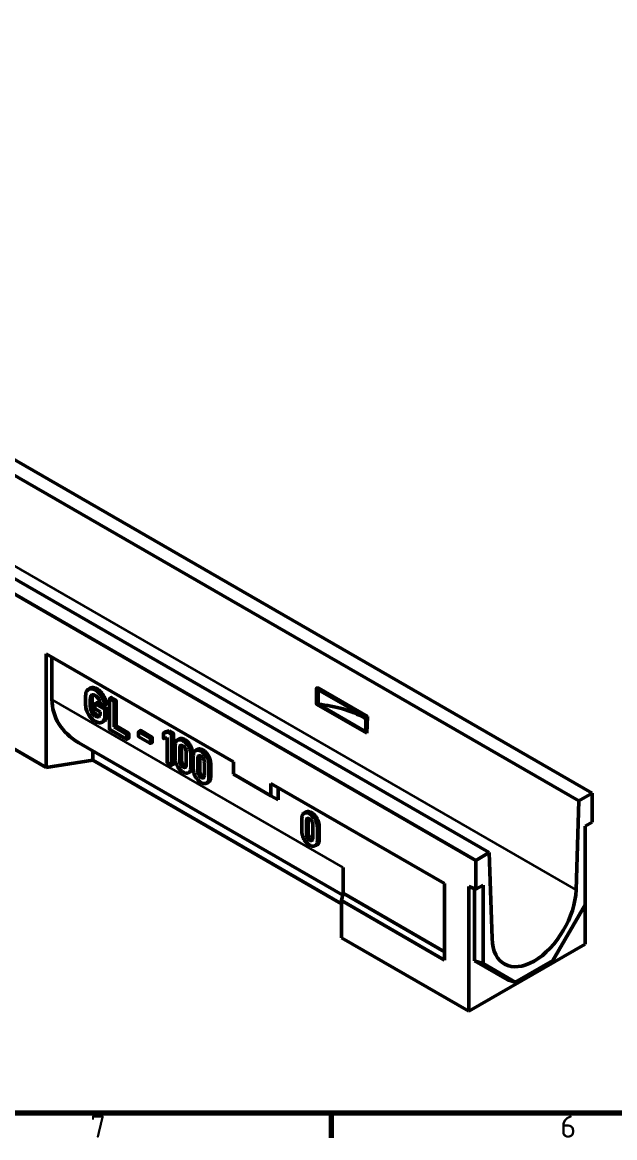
# Model space of a CAD drawing. Header units: millimetres. Extents: x 0 to 1485, y 0 to 1050.
# Drawn here: x 249.3 to 483.3, y 15.3 to 456.1 of the extents above; entities that cross this region are included whole.
import ezdxf

# ---------------------------------------------------------------- set-up
doc = ezdxf.new("R2010")
doc.units = ezdxf.units.MM
doc.header["$LTSCALE"] = 2.5
for name, color, linetype, lineweight in [('Rahmen (ISO)', 7, 'Continuous', 70), ('Sichtbar (ISO)', 7, 'Continuous', 50), ('Sichtbar schmal (ISO)', 7, 'Continuous', 35)]:
    doc.layers.add(name, color=color, linetype=linetype, lineweight=lineweight)
doc.styles.add('Notiztext (DIN)', font='isocpeur.ttf')

# ---------------------------------------------------------------- blocks, each defined once
blk = doc.blocks.new('Ränder Standardrahmen')
at = {"layer": 'Rahmen (ISO)'}
blk.add_line((148.5, 10), (148.5, 6.1), dxfattribs=at)
at = {"layer": 'Rahmen (ISO)', "flags": 128}
blk.add_lwpolyline([(10, 10), (10, 410), (584, 410), (584, 10), (10, 10)], dxfattribs=at)
at = {"layer": 'Rahmen (ISO)', "char_height": 3.5, "attachment_point": 7, "style": 'Notiztext (DIN)'}
for s, insert in [('7', (110.45, 6.1)), ('6', (184.7, 6.1))]:
    blk.add_mtext(s, dxfattribs=dict(at, insert=insert))

msp = doc.modelspace()

# ---------------------------------------------------------------- linework, layer by layer
at = {"layer": 'Sichtbar (ISO)'}
for p, q in [((120.855, 355.526), (474.409, 151.401)), ((469.106, 148.34), (115.552, 352.464)), ((433.75, 127.927), (80.197, 332.051)), ((74.893, 328.989), (428.447, 124.865)), ((258.741, 161.608), (258.741, 206.515)), ((332.634, 163.853), (258.741, 206.515)), ((260.972, 188.489), (260.972, 205.227)), ((275.254, 192.36), (275.939, 192.805)), ((276.94, 190.244), (276.605, 190.073)), ((365.514, 192.92), (365.514, 186.633)), ((385.313, 181.612), (365.682, 192.946)), ((366.151, 192.267), (366.151, 186.552)), ((366.151, 192.267), (384.96, 181.408)), ((366.279, 192.906), (385.578, 181.764)), ((276.238, 189.529), (276.238, 189.455)), ((277.94, 186.633), (277.94, 184.938)), ((277.979, 186.729), (278.663, 187.174)), ((281.728, 184.617), (278.088, 186.718)), ((278.795, 187.162), (282.435, 185.061)), ((280.031, 187.177), (281.677, 186.226)), ((282.502, 186.582), (281.774, 186.212)), ((283.71, 188.632), (283.71, 176.786)), ((283.748, 188.718), (284.433, 189.163)), ((285.41, 187.811), (283.849, 188.712)), ((284.556, 189.156), (286.118, 188.255)), ((285.549, 177.58), (285.549, 187.57)), ((286.287, 187.961), (286.287, 178.006)), ((365.682, 186.414), (385.313, 175.08)), ((366.151, 186.552), (384.96, 175.692)), ((276.238, 184.56), (276.238, 184.498)), ((278.088, 184.683), (280.036, 183.558)), ((280.036, 183.558), (280.036, 183.121)), ((281.884, 181.937), (281.884, 184.357)), ((282.622, 184.747), (282.622, 182.327)), ((384.96, 180.795), (384.277, 181.19)), ((384.96, 181.408), (384.96, 175.692)), ((385.578, 181.764), (385.313, 181.612)), ((385.313, 181.612), (385.313, 175.08)), ((385.578, 181.764), (385.375, 175.116)), ((280.773, 179.478), (281.502, 179.848)), ((283.849, 176.536), (290.408, 172.749)), ((286.287, 178.006), (285.549, 177.58)), ((290.408, 174.775), (285.549, 177.58)), ((286.287, 178.006), (291.115, 175.219)), ((291.239, 173.1), (290.511, 172.73)), ((290.556, 172.834), (290.556, 174.52)), ((291.294, 174.91), (291.294, 173.225)), ((295.216, 175.601), (295.216, 173.896)), ((295.254, 175.686), (295.939, 176.132)), ((299.708, 173.168), (295.364, 175.676)), ((295.364, 173.651), (299.708, 171.142)), ((296.071, 176.12), (300.415, 173.612)), ((299.856, 171.218), (299.856, 172.922)), ((300.593, 173.313), (300.593, 171.608)), ((305.034, 175.086), (305.034, 173.284)), ((305.072, 175.18), (305.756, 175.626)), ((305.786, 175.635), (305.095, 175.187)), ((306.6, 175.577), (305.095, 175.187)), ((305.786, 175.635), (307.297, 176.027)), ((306.493, 173.354), (306.493, 163.603)), ((307.297, 176.027), (306.6, 175.577)), ((308.117, 174.701), (306.6, 175.577)), ((307.297, 176.027), (308.824, 175.145)), ((308.273, 162.576), (308.273, 174.451)), ((309.011, 174.841), (309.011, 162.966)), ((310.414, 172.31), (311.099, 172.756)), ((310.624, 172.42), (311.31, 172.867)), ((385.313, 175.08), (385.375, 175.116)), ((258.741, 161.608), (244.599, 169.773)), ((375.868, 111.162), (271.589, 171.367)), ((277.145, 164.455), (277.145, 168.16)), ((300.544, 171.496), (299.816, 171.126)), ((309.675, 170.33), (309.675, 165.107)), ((311.446, 164.173), (311.446, 169.209)), ((312.184, 169.599), (312.184, 164.563)), ((314.037, 167.713), (314.037, 162.677)), ((315.578, 170.403), (314.851, 169.979)), ((317.568, 168.181), (318.252, 168.626)), ((318.463, 168.737), (317.777, 168.29)), ((277.145, 164.455), (258.741, 161.608)), ((375.414, 107.719), (277.145, 164.455)), ((306.641, 163.358), (308.117, 162.505)), ((315.799, 161.572), (315.799, 166.794)), ((316.537, 167.184), (316.537, 161.962)), ((316.828, 166.2), (316.828, 160.977)), ((318.599, 160.043), (318.599, 165.079)), ((319.337, 165.47), (319.337, 160.433)), ((321.19, 163.584), (321.19, 158.547)), ((322.732, 166.273), (322.004, 165.85)), ((332.634, 158.954), (332.634, 163.853)), ((308.956, 162.856), (308.228, 162.486)), ((315.68, 159.887), (314.952, 159.517)), ((322.952, 157.442), (322.952, 162.664)), ((323.69, 163.054), (323.69, 157.832)), ((347.483, 150.381), (332.634, 158.954)), ((322.833, 155.757), (322.105, 155.387)), ((416.073, 115.68), (347.483, 155.28)), ((347.483, 155.28), (347.483, 150.381)), ((347.483, 150.381), (350.312, 148.748)), ((350.312, 153.647), (350.312, 148.748)), ((474.409, 151.401), (469.106, 148.34)), ((474.409, 139.97), (474.409, 151.401)), ((469.106, 148.34), (468.034, 113.15)), ((359.705, 141.445), (359.705, 136.223)), ((360.444, 143.426), (361.128, 143.872)), ((360.653, 143.536), (361.34, 143.983)), ((365.608, 141.518), (364.88, 141.095)), ((361.476, 135.288), (361.476, 140.325)), ((362.214, 140.715), (362.214, 135.679)), ((364.066, 138.829), (364.066, 133.793)), ((365.829, 132.687), (365.829, 137.909)), ((366.567, 138.3), (366.567, 133.078)), ((471.58, 138.337), (474.409, 139.97)), ((471.58, 107.311), (471.58, 138.337)), ((365.71, 131.003), (364.981, 130.633)), ((428.447, 124.865), (433.75, 127.927)), ((433.75, 127.927), (434.821, 93.975)), ((428.447, 113.434), (428.447, 124.865)), ((376.012, 111.864), (376.012, 122.071)), ((416.073, 85.469), (416.073, 115.68)), ((428.447, 113.434), (431.275, 115.067)), ((431.275, 115.067), (431.275, 84.04)), ((375.414, 108.944), (376.012, 111.864)), ((376.012, 111.864), (416.073, 88.735)), ((425.618, 114.491), (428.447, 113.434)), ((425.618, 65.261), (425.618, 114.491)), ((427.948, 113.621), (427.948, 85.147)), ((416.073, 85.469), (375.414, 108.944)), ((375.414, 94.247), (375.414, 108.944)), ((458.852, 85.265), (471.58, 107.311)), ((471.58, 107.311), (471.58, 91.797)), ((375.414, 94.247), (425.618, 65.261)), ((471.58, 91.797), (425.618, 65.261)), ((431.275, 84.04), (427.948, 85.147)), ((427.948, 85.147), (440.968, 77.63)), ((431.275, 84.04), (444.003, 76.692)), ((444.003, 76.692), (458.852, 85.265)), ((444.003, 76.692), (440.968, 77.63))]:
    msp.add_line(p, q, dxfattribs=at)
for centre, major_axis, ratio, start_param, end_param in [((297.221, 194.097), (35.397, 11.196), 0.6979017, 2.9243333, 3.7097314), ((360.812, 167.642), (-33.184, 0), 0.5773503, 3.9269908, 4.5508061), ((451.428, 104.249), (-11.75, -20.352), 0.5773503, 5.5335541, 8.6036129)]:
    msp.add_ellipse(centre, major_axis=major_axis, ratio=ratio, start_param=start_param, end_param=end_param, dxfattribs=at)
for points, degree, knots in [([(274.266, 188.157), (274.266, 188.698), (274.271, 189.369), (274.304, 190.245), (274.326, 190.642), (274.368, 190.884)], 3, [0, 0, 0, 0, 0.39755219, 0.39755219, 0.63301552, 0.63301552, 0.63301552, 0.63301552]), ([(274.368, 190.884), (274.401, 191.075), (274.447, 191.254), (274.568, 191.581), (274.642, 191.728), (274.729, 191.86)], 3, [0, 0, 0, 0, 0.15665489, 0.15665489, 0.30954308, 0.30954308, 0.30954308, 0.30954308]), ([(274.729, 191.86), (274.876, 192.07), (275.056, 192.227), (275.447, 192.489), (275.692, 192.592), (275.951, 192.662)], 3, [0.00007095, 0.00007095, 0.00007095, 0.00007095, 0.25022252, 0.25022252, 0.56366406, 0.56366406, 0.56366406, 0.56366406]), ([(275.951, 192.662), (276.008, 192.699), (276.065, 192.737), (276.295, 192.886), (276.467, 192.998), (276.64, 193.11)], 3, [-0.20019055, -0.20019055, -0.20019055, -0.20019055, -0.15014291, -0.15014291, 0, 0, 0, 0]), ([(275.951, 192.662), (276.246, 192.734), (276.569, 192.725), (277.291, 192.553), (277.68, 192.382), (278.071, 192.156)], 3, [0.00006631, 0.00006631, 0.00006631, 0.00006631, 0.30776215, 0.30776215, 0.63896196, 0.63896196, 0.63896196, 0.63896196]), ([(276.605, 190.073), (276.559, 190.034), (276.455, 189.942), (276.344, 189.722), (276.291, 189.616), (276.238, 189.455)], 3, [0.002299893, 0.002299893, 0.002299893, 0.002299893, 0.056729428, 0.056729428, 0.068901617, 0.068901617, 0.068901617, 0.068901617]), ([(276.238, 189.455), (276.293, 189.478), (276.348, 189.5), (276.583, 189.596), (276.765, 189.669), (276.945, 189.739)], 3, [0.10073726, 0.10073726, 0.10073726, 0.10073726, 0.1476484, 0.1476484, 0.302427, 0.302427, 0.302427, 0.302427]), ([(278.071, 190.023), (277.936, 190.101), (277.679, 190.234), (277.232, 190.281), (277.072, 190.286), (276.769, 190.189), (276.682, 190.132), (276.605, 190.073)], 3, [0, 0, 0, 0, 0.11470968, 0.11470968, 0.15597325, 0.15597325, 0.19442148, 0.19442148, 0.19442148, 0.19442148]), ([(276.943, 189.738), (276.902, 189.506), (276.852, 188.392), (276.852, 187.481)], 2, [0.0225225, 0.0225225, 0.0225225, 1, 2, 2, 2]), ([(277.182, 190.277), (277.136, 190.212), (277.004, 189.95), (276.945, 189.739)], 2, [0.5930484, 0.5930484, 0.5930484, 1, 2, 2, 2]), ([(278.071, 192.156), (278.747, 191.766), (279.203, 191.334), (279.873, 190.646), (280.247, 190.161), (280.578, 189.621)], 3, [0, 0, 0, 0, 0.5738146, 0.5738146, 1.5230703, 1.5230703, 1.5230703, 1.5230703]), ([(279.228, 188.876), (279.071, 189.124), (278.896, 189.346), (278.498, 189.74), (278.286, 189.899), (278.071, 190.023)], 3, [0.00012243, 0.00012243, 0.00012243, 0.00012243, 0.17624712, 0.17624712, 0.3588744, 0.3588744, 0.3588744, 0.3588744]), ([(280.578, 189.621), (280.639, 189.656), (280.699, 189.691), (280.942, 189.832), (281.124, 189.937), (281.306, 190.043)], 3, [0.1000953, 0.1000953, 0.1000953, 0.1000953, 0.15014293, 0.15014293, 0.30028589, 0.30028589, 0.30028589, 0.30028589]), ([(280.578, 189.621), (280.97, 188.95), (281.216, 188.376), (281.583, 187.424), (281.738, 186.879), (281.825, 186.345)], 3, [0.0001531, 0.0001531, 0.0001531, 0.0001531, 0.4668415, 0.4668415, 1.1116314, 1.1116314, 1.1116314, 1.1116314]), ([(365.514, 192.92), (365.514, 192.933), (365.518, 192.946), (365.53, 192.965), (365.542, 192.973), (365.569, 192.981), (365.589, 192.98), (365.63, 192.971), (365.658, 192.959), (365.682, 192.946)], 3, [0.232969552, 0.232969552, 0.232969552, 0.232969552, 0.242504818, 0.242504818, 0.254715561, 0.254715561, 0.270870821, 0.270870821, 0.291086311, 0.291086311, 0.291086311, 0.291086311]), ([(366.178, 192.941), (366.186, 192.941), (366.194, 192.939), (366.225, 192.933), (366.255, 192.92), (366.279, 192.906)], 3, [0.032284955, 0.032284955, 0.032284955, 0.032284955, 0.038984282, 0.038984282, 0.059837541, 0.059837541, 0.059837541, 0.059837541]), ([(274.368, 185.312), (274.351, 185.421), (274.316, 185.679), (274.271, 186.921), (274.266, 187.611), (274.266, 188.157)], 3, [0.00290698, 0.00290698, 0.00290698, 0.00290698, 0.06804541, 0.06804541, 0.12497696, 0.12497696, 0.12497696, 0.12497696]), ([(274.729, 183.91), (274.641, 184.147), (274.567, 184.383), (274.424, 184.942), (274.395, 185.125), (274.368, 185.312)], 3, [0.00010358, 0.00010358, 0.00010358, 0.00010358, 0.15618664, 0.15618664, 0.37066899, 0.37066899, 0.37066899, 0.37066899]), ([(276.238, 189.529), (276.193, 189.284), (276.179, 189.183), (276.117, 188.393), (276.114, 187.494), (276.114, 187.09)], 3, [0.0772026, 0.0772026, 0.0772026, 0.0772026, 0.3604937, 0.3604937, 1.2782052, 1.2782052, 1.2782052, 1.2782052]), ([(276.114, 187.09), (276.114, 186.656), (276.118, 185.765), (276.179, 184.912), (276.193, 184.795), (276.238, 184.498)], 3, [0, 0, 0, 0, 0.31878605, 0.31878605, 0.41843904, 0.41843904, 0.41843904, 0.41843904]), ([(276.852, 187.481), (276.852, 186.56), (276.902, 185.383), (276.944, 185.104)], 2, [0, 0, 0, 1, 1.98445, 1.98445, 1.98445]), ([(277.94, 186.633), (277.94, 186.657), (277.944, 186.679), (277.958, 186.711), (277.968, 186.722), (277.995, 186.739), (278.01, 186.742), (278.036, 186.74), (278.045, 186.737), (278.066, 186.73), (278.077, 186.725), (278.088, 186.718)], 3, [0, 0, 0, 0, 0.017469266, 0.017469266, 0.032704749, 0.032704749, 0.049916289, 0.049916289, 0.059713612, 0.059713612, 0.070397873, 0.070397873, 0.070397873, 0.070397873]), ([(278.663, 187.174), (278.665, 187.176), (278.718, 187.206), (278.795, 187.162)], 2, [0.9592361, 0.9592361, 0.9592361, 1, 2, 2, 2]), ([(279.9, 187.362), (279.851, 187.569), (279.799, 187.766), (279.527, 188.38), (279.387, 188.633), (279.228, 188.876)], 3, [0.00270244, 0.00270244, 0.00270244, 0.00270244, 0.14018638, 0.14018638, 0.24362035, 0.24362035, 0.24362035, 0.24362035]), ([(280.031, 187.177), (280.014, 187.186), (279.998, 187.2), (279.964, 187.234), (279.943, 187.261), (279.919, 187.302), (279.911, 187.316), (279.903, 187.342), (279.901, 187.35), (279.9, 187.362)], 3, [0, 0, 0, 0, 0.014156071, 0.014156071, 0.030914258, 0.030914258, 0.039982754, 0.039982754, 0.046156056, 0.046156056, 0.046156056, 0.046156056]), ([(281.825, 186.345), (281.827, 186.317), (281.825, 186.291), (281.812, 186.249), (281.802, 186.234), (281.781, 186.216), (281.768, 186.206), (281.738, 186.204), (281.727, 186.206), (281.703, 186.213), (281.69, 186.219), (281.677, 186.226)], 3, [0.000436642, 0.000436642, 0.000436642, 0.000436642, 0.020224386, 0.020224386, 0.038243459, 0.038243459, 0.048797608, 0.048797608, 0.054139151, 0.054139151, 0.060047467, 0.060047467, 0.060047467, 0.060047467]), ([(281.825, 186.345), (281.886, 186.378), (281.948, 186.411), (282.193, 186.543), (282.378, 186.642), (282.562, 186.741)], 3, [-0.20001243, -0.20001243, -0.20001243, -0.20001243, -0.15000106, -0.15000106, 0, 0, 0, 0]), ([(282.562, 186.741), (282.571, 186.638), (282.511, 186.587), (282.502, 186.582)], 2, [0, 0, 0, 1, 1.1651418, 1.1651418, 1.1651418]), ([(283.71, 188.632), (283.71, 188.652), (283.713, 188.67), (283.727, 188.699), (283.737, 188.71), (283.76, 188.725), (283.775, 188.732), (283.804, 188.73), (283.812, 188.728), (283.831, 188.722), (283.84, 188.718), (283.849, 188.712)], 3, [0, 0, 0, 0, 0.014802803, 0.014802803, 0.029567893, 0.029567893, 0.043173863, 0.043173863, 0.048639887, 0.048639887, 0.054330203, 0.054330203, 0.054330203, 0.054330203]), ([(284.433, 189.163), (284.435, 189.165), (284.488, 189.195), (284.556, 189.156)], 2, [0.9543731, 0.9543731, 0.9543731, 1, 2, 2, 2]), ([(285.41, 187.811), (285.428, 187.801), (285.445, 187.788), (285.477, 187.753), (285.491, 187.734), (285.515, 187.693), (285.529, 187.667), (285.542, 187.627), (285.545, 187.615), (285.548, 187.592), (285.549, 187.581), (285.549, 187.57)], 3, [0, 0, 0, 0, 0.014802803, 0.014802803, 0.029567893, 0.029567893, 0.043173863, 0.043173863, 0.048639887, 0.048639887, 0.054330203, 0.054330203, 0.054330203, 0.054330203]), ([(365.682, 186.414), (365.658, 186.428), (365.63, 186.448), (365.589, 186.487), (365.569, 186.51), (365.542, 186.549), (365.53, 186.57), (365.518, 186.603), (365.514, 186.62), (365.514, 186.633)], 3, [0.174852793, 0.174852793, 0.174852793, 0.174852793, 0.195068284, 0.195068284, 0.211223543, 0.211223543, 0.223434287, 0.223434287, 0.232969552, 0.232969552, 0.232969552, 0.232969552]), ([(275.95, 181.707), (275.821, 181.885), (275.528, 182.295), (275.089, 183.101), (274.892, 183.488), (274.729, 183.91)], 3, [0.0053035, 0.0053035, 0.0053035, 0.0053035, 0.12273614, 0.12273614, 0.18166186, 0.18166186, 0.18166186, 0.18166186]), ([(278.071, 179.774), (277.675, 180.003), (277.278, 180.284), (276.397, 181.091), (276.084, 181.519), (275.95, 181.707)], 3, [0, 0, 0, 0, 0.33611909, 0.33611909, 0.77859163, 0.77859163, 0.77859163, 0.77859163]), ([(276.945, 185.105), (276.776, 184.971), (276.604, 184.838), (276.369, 184.659), (276.303, 184.61), (276.238, 184.56)], 3, [0, 0, 0, 0, 0.14588051, 0.14588051, 0.20187736, 0.20187736, 0.20187736, 0.20187736]), ([(276.238, 184.56), (276.271, 184.413), (276.312, 184.264), (276.455, 183.84), (276.552, 183.635), (276.595, 183.547)], 3, [0.03246864, 0.03246864, 0.03246864, 0.03246864, 0.13101424, 0.13101424, 0.31141977, 0.31141977, 0.31141977, 0.31141977]), ([(276.595, 183.547), (276.663, 183.409), (276.825, 183.088), (277.236, 182.584), (277.373, 182.419), (277.745, 182.104), (277.908, 181.992), (278.071, 181.898)], 3, [0.00364927, 0.00364927, 0.00364927, 0.00364927, 0.08538253, 0.08538253, 0.0998431, 0.0998431, 0.11061104, 0.11061104, 0.11061104, 0.11061104]), ([(278.088, 184.683), (278.067, 184.695), (278.047, 184.71), (278.011, 184.748), (277.997, 184.768), (277.969, 184.815), (277.959, 184.838), (277.948, 184.874), (277.945, 184.886), (277.941, 184.913), (277.94, 184.926), (277.94, 184.938)], 3, [0, 0, 0, 0, 0.017469266, 0.017469266, 0.032704749, 0.032704749, 0.049916289, 0.049916289, 0.059713612, 0.059713612, 0.070397873, 0.070397873, 0.070397873, 0.070397873]), ([(278.071, 181.898), (278.434, 181.688), (278.682, 181.636), (279.07, 181.599), (279.277, 181.649), (279.459, 181.754)], 3, [0, 0, 0, 0, 0.30850415, 0.30850415, 0.79187595, 0.79187595, 0.79187595, 0.79187595]), ([(278.778, 182.342), (279.194, 182.102), (279.666, 182.057), (279.794, 182.076)], 2, [0, 0, 0, 1, 1.4099721, 1.4099721, 1.4099721]), ([(279.459, 181.754), (279.641, 181.859), (279.783, 182.018), (279.991, 182.483), (280.036, 182.786), (280.036, 183.121)], 3, [0, 0, 0, 0, 0.21841405, 0.21841405, 0.46453458, 0.46453458, 0.46453458, 0.46453458]), ([(281.884, 181.937), (281.884, 181.352), (281.799, 180.831), (281.513, 180.197), (281.397, 180.018), (281.116, 179.706), (280.953, 179.579), (280.773, 179.478)], 3, [0, 0, 0, 0, 0.42932743, 0.42932743, 0.63625618, 0.63625618, 0.85064619, 0.85064619, 0.85064619, 0.85064619]), ([(281.728, 184.617), (281.751, 184.603), (281.775, 184.586), (281.814, 184.545), (281.828, 184.526), (281.851, 184.487), (281.863, 184.464), (281.876, 184.423), (281.879, 184.41), (281.883, 184.383), (281.884, 184.37), (281.884, 184.357)], 3, [0, 0, 0, 0, 0.019906924, 0.019906924, 0.035261526, 0.035261526, 0.046406052, 0.046406052, 0.051700417, 0.051700417, 0.057477239, 0.057477239, 0.057477239, 0.057477239]), ([(280.773, 179.478), (280.294, 179.226), (279.856, 179.215), (279.075, 179.289), (278.578, 179.481), (278.071, 179.774)], 3, [0.0000667, 0.0000667, 0.0000667, 0.0000667, 0.5620909, 0.5620909, 1.4041813, 1.4041813, 1.4041813, 1.4041813]), ([(283.849, 176.536), (283.832, 176.546), (283.815, 176.559), (283.783, 176.594), (283.769, 176.613), (283.743, 176.656), (283.731, 176.68), (283.719, 176.72), (283.716, 176.733), (283.711, 176.76), (283.71, 176.773), (283.71, 176.786)], 3, [0, 0, 0, 0, 0.014802803, 0.014802803, 0.029567893, 0.029567893, 0.044593244, 0.044593244, 0.052158084, 0.052158084, 0.060414016, 0.060414016, 0.060414016, 0.060414016]), ([(290.408, 174.775), (290.432, 174.761), (290.456, 174.744), (290.492, 174.706), (290.505, 174.689), (290.53, 174.647), (290.538, 174.627), (290.547, 174.598), (290.55, 174.583), (290.555, 174.552), (290.556, 174.535), (290.556, 174.52)], 3, [0, 0, 0, 0, 0.019793134, 0.019793134, 0.033151007, 0.033151007, 0.049064377, 0.049064377, 0.066137328, 0.066137328, 0.086271754, 0.086271754, 0.086271754, 0.086271754]), ([(290.556, 172.834), (290.556, 172.809), (290.552, 172.785), (290.534, 172.746), (290.521, 172.736), (290.503, 172.725), (290.49, 172.723), (290.454, 172.726), (290.431, 172.736), (290.408, 172.749)], 3, [0, 0, 0, 0, 0.01875768, 0.01875768, 0.03974583, 0.03974583, 0.06922822, 0.06922822, 0.11261225, 0.11261225, 0.11261225, 0.11261225]), ([(291.294, 173.225), (291.294, 173.137), (291.243, 173.102), (291.239, 173.1)], 2, [0, 0, 0, 1, 1.0810906, 1.0810906, 1.0810906]), ([(295.216, 175.601), (295.216, 175.621), (295.219, 175.639), (295.233, 175.668), (295.243, 175.679), (295.267, 175.694), (295.282, 175.699), (295.31, 175.698), (295.32, 175.695), (295.341, 175.688), (295.352, 175.683), (295.364, 175.676)], 3, [0, 0, 0, 0, 0.014802803, 0.014802803, 0.029567893, 0.029567893, 0.044593244, 0.044593244, 0.052158084, 0.052158084, 0.060414016, 0.060414016, 0.060414016, 0.060414016]), ([(295.364, 173.651), (295.342, 173.663), (295.32, 173.68), (295.277, 173.724), (295.263, 173.747), (295.242, 173.783), (295.233, 173.803), (295.219, 173.849), (295.216, 173.873), (295.216, 173.896)], 3, [0, 0, 0, 0, 0.018757685, 0.018757685, 0.038752793, 0.038752793, 0.064021591, 0.064021591, 0.094755425, 0.094755425, 0.094755425, 0.094755425]), ([(295.939, 176.132), (295.941, 176.133), (295.994, 176.164), (296.071, 176.12)], 2, [0.9543731, 0.9543731, 0.9543731, 1, 2, 2, 2]), ([(299.708, 173.168), (299.729, 173.156), (299.749, 173.141), (299.785, 173.103), (299.799, 173.083), (299.824, 173.041), (299.837, 173.015), (299.849, 172.977), (299.851, 172.966), (299.855, 172.944), (299.856, 172.933), (299.856, 172.922)], 3, [0, 0, 0, 0, 0.017469266, 0.017469266, 0.032704749, 0.032704749, 0.046878948, 0.046878948, 0.052675381, 0.052675381, 0.058717266, 0.058717266, 0.058717266, 0.058717266]), ([(305.034, 175.086), (305.034, 175.108), (305.038, 175.127), (305.049, 175.154), (305.057, 175.169), (305.078, 175.185), (305.086, 175.187), (305.095, 175.187)], 3, [0, 0, 0, 0, 0.016090763, 0.016090763, 0.025882219, 0.025882219, 0.032868266, 0.032868266, 0.032868266, 0.032868266]), ([(305.265, 173.022), (305.248, 173.017), (305.225, 173.012), (305.179, 173.024), (305.163, 173.032), (305.129, 173.056), (305.115, 173.072), (305.09, 173.102), (305.076, 173.122), (305.055, 173.165), (305.048, 173.185), (305.036, 173.233), (305.034, 173.259), (305.034, 173.284)], 3, [0.001178982, 0.001178982, 0.001178982, 0.001178982, 0.019259914, 0.019259914, 0.028276549, 0.028276549, 0.038523267, 0.038523267, 0.053923125, 0.053923125, 0.068217696, 0.068217696, 0.087019496, 0.087019496, 0.087019496, 0.087019496]), ([(306.493, 173.354), (306.324, 173.307), (306.141, 173.255), (305.637, 173.102), (305.562, 173.08), (305.265, 173.022)], 3, [0.02574159, 0.02574159, 0.02574159, 0.02574159, 0.20121675, 0.20121675, 0.41243253, 0.41243253, 0.41243253, 0.41243253]), ([(308.117, 174.701), (308.141, 174.688), (308.164, 174.67), (308.203, 174.63), (308.218, 174.61), (308.24, 174.571), (308.252, 174.548), (308.265, 174.51), (308.268, 174.498), (308.272, 174.474), (308.273, 174.462), (308.273, 174.451)], 3, [0, 0, 0, 0, 0.019906924, 0.019906924, 0.035261526, 0.035261526, 0.046800865, 0.046800865, 0.052130457, 0.052130457, 0.057670631, 0.057670631, 0.057670631, 0.057670631]), ([(309.675, 170.33), (309.675, 170.851), (309.742, 171.333), (309.997, 171.886), (310.097, 172.033), (310.379, 172.311), (310.501, 172.369), (310.624, 172.42)], 3, [0, 0, 0, 0, 0.38305448, 0.38305448, 0.55732706, 0.55732706, 0.78501958, 0.78501958, 0.78501958, 0.78501958]), ([(310.624, 172.42), (310.768, 172.484), (311.104, 172.619), (311.97, 172.509), (312.35, 172.365), (312.742, 172.139)], 3, [0.00653897, 0.00653897, 0.00653897, 0.00653897, 0.1507295, 0.1507295, 0.25580351, 0.25580351, 0.25580351, 0.25580351]), ([(312.742, 172.139), (313.132, 171.913), (313.512, 171.619), (314.375, 170.731), (314.708, 170.209), (314.851, 169.979)], 3, [0, 0, 0, 0, 0.33161188, 0.33161188, 0.78599718, 0.78599718, 0.78599718, 0.78599718]), ([(299.856, 171.218), (299.856, 171.195), (299.853, 171.175), (299.839, 171.144), (299.831, 171.135), (299.811, 171.123), (299.797, 171.117), (299.767, 171.119), (299.756, 171.121), (299.733, 171.129), (299.721, 171.135), (299.708, 171.142)], 3, [0, 0, 0, 0, 0.01644261, 0.01644261, 0.029911149, 0.029911149, 0.039882603, 0.039882603, 0.044970727, 0.044970727, 0.050584327, 0.050584327, 0.050584327, 0.050584327]), ([(312.742, 170.104), (312.555, 170.211), (312.37, 170.287), (312.058, 170.321), (311.935, 170.299), (311.717, 170.176), (311.633, 170.078), (311.528, 169.853), (311.498, 169.744), (311.456, 169.496), (311.446, 169.355), (311.446, 169.209)], 3, [0, 0, 0, 0, 0.1578954, 0.1578954, 0.2853655, 0.2853655, 0.41754531, 0.41754531, 0.51342519, 0.51342519, 0.62038178, 0.62038178, 0.62038178, 0.62038178]), ([(314.037, 167.713), (314.037, 167.969), (314.007, 168.245), (313.849, 168.802), (313.745, 169.01), (313.559, 169.34), (313.433, 169.514), (313.206, 169.757), (313.119, 169.836), (312.935, 169.983), (312.838, 170.048), (312.742, 170.104)], 3, [0, 0, 0, 0, 0.18782556, 0.18782556, 0.36728762, 0.36728762, 0.61752006, 0.61752006, 0.76277344, 0.76277344, 0.91794916, 0.91794916, 0.91794916, 0.91794916]), ([(314.851, 169.979), (314.98, 169.779), (315.258, 169.331), (315.588, 168.391), (315.667, 168.078), (315.776, 167.433), (315.799, 167.106), (315.799, 166.794)], 3, [0.00653274, 0.00653274, 0.00653274, 0.00653274, 0.13151736, 0.13151736, 0.19508469, 0.19508469, 0.26515688, 0.26515688, 0.26515688, 0.26515688]), ([(316.828, 166.2), (316.828, 166.721), (316.895, 167.203), (317.15, 167.756), (317.25, 167.903), (317.532, 168.181), (317.654, 168.239), (317.777, 168.29)], 3, [0, 0, 0, 0, 0.38305448, 0.38305448, 0.55732706, 0.55732706, 0.78501958, 0.78501958, 0.78501958, 0.78501958]), ([(317.777, 168.29), (317.921, 168.354), (318.257, 168.489), (319.123, 168.379), (319.503, 168.235), (319.895, 168.009)], 3, [0.00653897, 0.00653897, 0.00653897, 0.00653897, 0.1507295, 0.1507295, 0.25580351, 0.25580351, 0.25580351, 0.25580351]), ([(319.895, 168.009), (320.285, 167.784), (320.665, 167.489), (321.528, 166.601), (321.861, 166.079), (322.004, 165.85)], 3, [0, 0, 0, 0, 0.33161188, 0.33161188, 0.78599718, 0.78599718, 0.78599718, 0.78599718]), ([(306.641, 163.358), (306.62, 163.37), (306.6, 163.385), (306.564, 163.423), (306.55, 163.443), (306.525, 163.485), (306.512, 163.51), (306.5, 163.549), (306.498, 163.56), (306.494, 163.582), (306.493, 163.593), (306.493, 163.603)], 3, [0, 0, 0, 0, 0.017469266, 0.017469266, 0.032704749, 0.032704749, 0.046878948, 0.046878948, 0.052675381, 0.052675381, 0.058717266, 0.058717266, 0.058717266, 0.058717266]), ([(310.623, 161.912), (310.434, 162.209), (310.19, 162.637), (309.884, 163.517), (309.806, 163.829), (309.699, 164.471), (309.675, 164.796), (309.675, 165.107)], 3, [0.00701527, 0.00701527, 0.00701527, 0.00701527, 0.21293267, 0.21293267, 0.32822821, 0.32822821, 0.45506298, 0.45506298, 0.45506298, 0.45506298]), ([(311.446, 164.173), (311.446, 163.914), (311.475, 163.633), (311.63, 163.082), (311.728, 162.88), (311.911, 162.554), (312.032, 162.387), (312.256, 162.145), (312.346, 162.062), (312.538, 161.909), (312.64, 161.841), (312.742, 161.783)], 3, [0, 0, 0, 0, 0.1903344, 0.1903344, 0.36343064, 0.36343064, 0.59147422, 0.59147422, 0.7340715, 0.7340715, 0.88833335, 0.88833335, 0.88833335, 0.88833335]), ([(319.895, 165.974), (319.709, 166.081), (319.523, 166.157), (319.211, 166.192), (319.088, 166.169), (318.87, 166.047), (318.786, 165.948), (318.681, 165.723), (318.651, 165.614), (318.609, 165.367), (318.599, 165.225), (318.599, 165.079)], 3, [0, 0, 0, 0, 0.1578954, 0.1578954, 0.2853655, 0.2853655, 0.41754531, 0.41754531, 0.51342519, 0.51342519, 0.62038178, 0.62038178, 0.62038178, 0.62038178]), ([(321.19, 163.584), (321.19, 163.839), (321.16, 164.116), (321.002, 164.672), (320.898, 164.88), (320.712, 165.21), (320.586, 165.384), (320.359, 165.627), (320.272, 165.706), (320.088, 165.853), (319.991, 165.918), (319.895, 165.974)], 3, [0, 0, 0, 0, 0.18782556, 0.18782556, 0.36728762, 0.36728762, 0.61752006, 0.61752006, 0.76277344, 0.76277344, 0.91794916, 0.91794916, 0.91794916, 0.91794916]), ([(322.004, 165.85), (322.133, 165.649), (322.411, 165.201), (322.741, 164.261), (322.82, 163.948), (322.929, 163.304), (322.952, 162.976), (322.952, 162.664)], 3, [0.00653274, 0.00653274, 0.00653274, 0.00653274, 0.13151736, 0.13151736, 0.19508469, 0.19508469, 0.26515688, 0.26515688, 0.26515688, 0.26515688]), ([(308.273, 162.576), (308.273, 162.556), (308.27, 162.538), (308.256, 162.509), (308.247, 162.498), (308.225, 162.484), (308.211, 162.478), (308.18, 162.48), (308.168, 162.483), (308.144, 162.491), (308.13, 162.498), (308.117, 162.505)], 3, [0, 0, 0, 0, 0.014802803, 0.014802803, 0.029567893, 0.029567893, 0.04133851, 0.04133851, 0.047385483, 0.047385483, 0.054253724, 0.054253724, 0.054253724, 0.054253724]), ([(309.011, 162.966), (309.011, 162.888), (308.958, 162.857), (308.956, 162.856)], 2, [0, 0, 0, 1, 1.0368376, 1.0368376, 1.0368376]), ([(312.742, 159.757), (312.35, 159.983), (311.97, 160.278), (311.104, 161.163), (310.768, 161.683), (310.623, 161.912)], 3, [0, 0, 0, 0, 0.33202897, 0.33202897, 0.78728293, 0.78728293, 0.78728293, 0.78728293]), ([(312.742, 161.783), (312.925, 161.677), (313.106, 161.604), (313.419, 161.571), (313.545, 161.596), (313.737, 161.704), (313.838, 161.787), (314.005, 162.155), (314.037, 162.41), (314.037, 162.677)], 3, [0, 0, 0, 0, 0.15551683, 0.15551683, 0.28684474, 0.28684474, 0.38398018, 0.38398018, 0.49476227, 0.49476227, 0.49476227, 0.49476227]), ([(314.851, 159.471), (314.708, 159.408), (314.375, 159.274), (313.512, 159.387), (313.132, 159.532), (312.742, 159.757)], 3, [0.00645816, 0.00645816, 0.00645816, 0.00645816, 0.14926692, 0.14926692, 0.25357684, 0.25357684, 0.25357684, 0.25357684]), ([(315.799, 161.572), (315.799, 161.047), (315.733, 160.559), (315.478, 160.003), (315.378, 159.855), (315.094, 159.577), (314.935, 159.505), (314.851, 159.471)], 3, [0, 0, 0, 0, 0.38561915, 0.38561915, 0.55998509, 0.55998509, 0.7892898, 0.7892898, 0.7892898, 0.7892898]), ([(317.777, 157.782), (317.587, 158.079), (317.343, 158.507), (317.037, 159.387), (316.959, 159.699), (316.852, 160.341), (316.828, 160.667), (316.828, 160.977)], 3, [0.00701527, 0.00701527, 0.00701527, 0.00701527, 0.21293267, 0.21293267, 0.32822821, 0.32822821, 0.45506298, 0.45506298, 0.45506298, 0.45506298]), ([(318.599, 160.043), (318.599, 159.784), (318.628, 159.503), (318.783, 158.952), (318.881, 158.75), (319.064, 158.424), (319.185, 158.257), (319.409, 158.015), (319.499, 157.933), (319.691, 157.78), (319.793, 157.711), (319.895, 157.653)], 3, [0, 0, 0, 0, 0.1903344, 0.1903344, 0.36343064, 0.36343064, 0.59147422, 0.59147422, 0.7340715, 0.7340715, 0.88833335, 0.88833335, 0.88833335, 0.88833335]), ([(319.895, 155.627), (319.503, 155.853), (319.123, 156.148), (318.257, 157.033), (317.921, 157.553), (317.777, 157.782)], 3, [0, 0, 0, 0, 0.33202897, 0.33202897, 0.78728293, 0.78728293, 0.78728293, 0.78728293]), ([(319.895, 157.653), (320.078, 157.547), (320.259, 157.475), (320.572, 157.441), (320.699, 157.466), (320.89, 157.574), (320.992, 157.657), (321.158, 158.025), (321.19, 158.28), (321.19, 158.547)], 3, [0, 0, 0, 0, 0.15551683, 0.15551683, 0.28684474, 0.28684474, 0.38398018, 0.38398018, 0.49476227, 0.49476227, 0.49476227, 0.49476227]), ([(322.004, 155.341), (321.861, 155.278), (321.528, 155.145), (320.665, 155.257), (320.285, 155.402), (319.895, 155.627)], 3, [0.00645816, 0.00645816, 0.00645816, 0.00645816, 0.14926692, 0.14926692, 0.25357684, 0.25357684, 0.25357684, 0.25357684]), ([(322.952, 157.442), (322.952, 156.917), (322.886, 156.429), (322.631, 155.873), (322.531, 155.725), (322.247, 155.447), (322.088, 155.375), (322.004, 155.341)], 3, [0, 0, 0, 0, 0.38561915, 0.38561915, 0.55998509, 0.55998509, 0.7892898, 0.7892898, 0.7892898, 0.7892898]), ([(359.705, 141.445), (359.705, 141.966), (359.771, 142.449), (360.026, 143.001), (360.127, 143.149), (360.408, 143.426), (360.53, 143.485), (360.653, 143.536)], 3, [0, 0, 0, 0, 0.38305448, 0.38305448, 0.55732706, 0.55732706, 0.78501958, 0.78501958, 0.78501958, 0.78501958]), ([(360.653, 143.536), (360.797, 143.6), (361.134, 143.735), (361.999, 143.624), (362.379, 143.481), (362.771, 143.255)], 3, [0.00653897, 0.00653897, 0.00653897, 0.00653897, 0.1507295, 0.1507295, 0.25580351, 0.25580351, 0.25580351, 0.25580351]), ([(362.771, 141.219), (362.585, 141.327), (362.399, 141.402), (362.087, 141.437), (361.964, 141.415), (361.747, 141.292), (361.662, 141.194), (361.557, 140.968), (361.527, 140.86), (361.485, 140.612), (361.476, 140.47), (361.476, 140.325)], 3, [0, 0, 0, 0, 0.1578954, 0.1578954, 0.2853655, 0.2853655, 0.41754531, 0.41754531, 0.51342519, 0.51342519, 0.62038178, 0.62038178, 0.62038178, 0.62038178]), ([(362.771, 143.255), (363.162, 143.029), (363.541, 142.734), (364.404, 141.847), (364.737, 141.325), (364.88, 141.095)], 3, [0, 0, 0, 0, 0.33161188, 0.33161188, 0.78599718, 0.78599718, 0.78599718, 0.78599718]), ([(364.066, 138.829), (364.066, 139.085), (364.036, 139.361), (363.878, 139.918), (363.775, 140.125), (363.588, 140.455), (363.462, 140.629), (363.235, 140.872), (363.149, 140.952), (362.964, 141.098), (362.868, 141.163), (362.771, 141.219)], 3, [0, 0, 0, 0, 0.18782556, 0.18782556, 0.36728762, 0.36728762, 0.61752006, 0.61752006, 0.76277344, 0.76277344, 0.91794916, 0.91794916, 0.91794916, 0.91794916]), ([(364.88, 141.095), (365.009, 140.894), (365.287, 140.446), (365.617, 139.507), (365.696, 139.194), (365.805, 138.549), (365.829, 138.222), (365.829, 137.909)], 3, [0.00653274, 0.00653274, 0.00653274, 0.00653274, 0.13151736, 0.13151736, 0.19508469, 0.19508469, 0.26515688, 0.26515688, 0.26515688, 0.26515688]), ([(360.653, 133.028), (360.463, 133.324), (360.219, 133.752), (359.913, 134.632), (359.835, 134.944), (359.728, 135.586), (359.705, 135.912), (359.705, 136.223)], 3, [0.00701527, 0.00701527, 0.00701527, 0.00701527, 0.21293267, 0.21293267, 0.32822821, 0.32822821, 0.45506298, 0.45506298, 0.45506298, 0.45506298]), ([(362.771, 130.873), (362.379, 131.099), (361.999, 131.393), (361.133, 132.278), (360.797, 132.798), (360.653, 133.028)], 3, [0, 0, 0, 0, 0.33202897, 0.33202897, 0.78728293, 0.78728293, 0.78728293, 0.78728293]), ([(361.476, 135.288), (361.476, 135.029), (361.505, 134.748), (361.659, 134.197), (361.757, 133.995), (361.94, 133.67), (362.061, 133.502), (362.285, 133.261), (362.375, 133.178), (362.567, 133.025), (362.669, 132.957), (362.771, 132.898)], 3, [0, 0, 0, 0, 0.1903344, 0.1903344, 0.36343064, 0.36343064, 0.59147422, 0.59147422, 0.7340715, 0.7340715, 0.88833335, 0.88833335, 0.88833335, 0.88833335]), ([(362.771, 132.898), (362.954, 132.792), (363.135, 132.72), (363.448, 132.687), (363.575, 132.711), (363.766, 132.82), (363.868, 132.903), (364.034, 133.271), (364.066, 133.525), (364.066, 133.793)], 3, [0, 0, 0, 0, 0.15551683, 0.15551683, 0.28684474, 0.28684474, 0.38398018, 0.38398018, 0.49476227, 0.49476227, 0.49476227, 0.49476227]), ([(365.829, 132.687), (365.829, 132.162), (365.762, 131.674), (365.507, 131.118), (365.407, 130.971), (365.124, 130.692), (364.964, 130.621), (364.88, 130.587)], 3, [0, 0, 0, 0, 0.38561915, 0.38561915, 0.55998509, 0.55998509, 0.7892898, 0.7892898, 0.7892898, 0.7892898]), ([(364.88, 130.587), (364.737, 130.524), (364.404, 130.39), (363.541, 130.503), (363.161, 130.647), (362.771, 130.873)], 3, [0.00645816, 0.00645816, 0.00645816, 0.00645816, 0.14926692, 0.14926692, 0.25357684, 0.25357684, 0.25357684, 0.25357684])]:
    msp.add_open_spline(points, degree=degree, knots=knots, dxfattribs=at)
for points, degree in [([(275.939, 192.805), (276.24, 193.001), (276.64, 193.11)], 2), ([(276.64, 193.11), (277.522, 193.325), (278.778, 192.6)], 2), ([(278.778, 192.6), (279.542, 192.159), (280.806, 190.861), (281.306, 190.043)], 2), ([(281.306, 190.043), (281.773, 189.244), (282.435, 187.53), (282.562, 186.741)], 2), ([(365.585, 192.979), (365.783, 192.968), (365.98, 192.955), (366.178, 192.941)], 3), ([(286.118, 188.255), (286.185, 188.216), (286.287, 188.039), (286.287, 187.961)], 2), ([(276.945, 185.105), (277.055, 184.522), (277.327, 183.963)], 2), ([(277.327, 183.963), (277.539, 183.527), (278.269, 182.636), (278.778, 182.342)], 2), ([(282.622, 182.327), (282.622, 180.475), (281.502, 179.848)], 2), ([(282.435, 185.061), (282.52, 185.012), (282.622, 184.835), (282.622, 184.747)], 2), ([(281.502, 179.848), (281.474, 179.834), (281.447, 179.82)], 2), ([(291.115, 175.219), (291.2, 175.17), (291.294, 175.008), (291.294, 174.91)], 2), ([(300.415, 173.612), (300.492, 173.568), (300.593, 173.391), (300.593, 173.313)], 2), ([(305.756, 175.626), (305.77, 175.635), (305.786, 175.635)], 2), ([(308.824, 175.145), (308.909, 175.096), (309.011, 174.92), (309.011, 174.841)], 2), ([(311.099, 172.756), (311.198, 172.821), (311.31, 172.867)], 2), ([(311.31, 172.867), (312.244, 173.279), (313.449, 172.583)], 2), ([(313.449, 172.583), (314.654, 171.887), (315.578, 170.403)], 2), ([(300.593, 171.608), (300.593, 171.521), (300.544, 171.496)], 2), ([(312.292, 170.29), (312.184, 170.031), (312.184, 169.599)], 2), ([(315.578, 170.403), (316.537, 168.909), (316.537, 167.184)], 2), ([(318.252, 168.626), (318.351, 168.691), (318.463, 168.737)], 2), ([(318.463, 168.737), (319.397, 169.149), (320.602, 168.453)], 2), ([(320.602, 168.453), (321.807, 167.757), (322.732, 166.273)], 2), ([(312.184, 164.563), (312.184, 163.799), (312.863, 162.565), (313.449, 162.226)], 2), ([(319.445, 166.16), (319.337, 165.901), (319.337, 165.47)], 2), ([(322.732, 166.273), (323.69, 164.779), (323.69, 163.054)], 2), ([(313.449, 162.226), (313.724, 162.067), (313.948, 162.037)], 2), ([(316.537, 161.962), (316.537, 160.322), (315.68, 159.887)], 2), ([(319.337, 160.433), (319.337, 159.669), (320.016, 158.435), (320.602, 158.097)], 2), ([(320.602, 158.097), (320.877, 157.938), (321.101, 157.907)], 2), ([(323.69, 157.832), (323.69, 156.193), (322.833, 155.757)], 2), ([(361.128, 143.872), (361.227, 143.936), (361.34, 143.983)], 2), ([(361.34, 143.983), (362.273, 144.394), (363.478, 143.699)], 2), ([(362.322, 141.406), (362.214, 141.146), (362.214, 140.715)], 2), ([(363.478, 143.699), (364.683, 143.003), (365.608, 141.518)], 2), ([(365.608, 141.518), (366.567, 140.024), (366.567, 138.3)], 2), ([(362.214, 135.679), (362.214, 134.915), (362.892, 133.68), (363.478, 133.342)], 2), ([(363.478, 133.342), (363.753, 133.183), (363.977, 133.153)], 2), ([(366.567, 133.078), (366.567, 131.438), (365.71, 131.003)], 2)]:
    msp.add_open_spline(points, degree=degree, dxfattribs=at)
at = {"layer": 'Sichtbar schmal (ISO)'}
for p, q in [((468.034, 113.15), (114.481, 317.274)), ((278.778, 192.6), (278.071, 192.156)), ((376.012, 122.071), (260.972, 188.489)), ((276.852, 187.481), (276.114, 187.09)), ((278.795, 187.162), (278.088, 186.718)), ((284.556, 189.156), (283.849, 188.712)), ((286.118, 188.255), (285.41, 187.811)), ((286.287, 187.961), (285.549, 187.57)), ((276.595, 183.547), (277.327, 183.963)), ((278.778, 182.342), (278.071, 181.898)), ((279.546, 181.81), (279.459, 181.754)), ((282.435, 185.061), (281.728, 184.617)), ((282.622, 184.747), (281.884, 184.357)), ((282.622, 182.327), (281.884, 181.937)), ((384.277, 181.802), (384.277, 181.19)), ((291.115, 175.219), (290.408, 174.775)), ((291.294, 174.91), (290.556, 174.52)), ((291.294, 173.225), (290.556, 172.834)), ((296.071, 176.12), (295.364, 175.676)), ((300.415, 173.612), (299.708, 173.168)), ((300.593, 173.313), (299.856, 172.922)), ((308.824, 175.145), (308.117, 174.701)), ((309.011, 174.841), (308.273, 174.451)), ((313.449, 172.583), (312.742, 172.139)), ((300.593, 171.608), (299.856, 171.218)), ((312.184, 169.599), (311.446, 169.209)), ((320.602, 168.453), (319.895, 168.009)), ((312.184, 164.563), (311.446, 164.173)), ((316.537, 167.184), (315.799, 166.794)), ((319.337, 165.47), (318.599, 165.079)), ((309.011, 162.966), (308.273, 162.576)), ((313.449, 162.226), (312.742, 161.783)), ((316.537, 161.962), (315.799, 161.572)), ((319.337, 160.433), (318.599, 160.043)), ((323.69, 163.054), (322.952, 162.664)), ((320.602, 158.097), (319.895, 157.653)), ((323.69, 157.832), (322.952, 157.442)), ((363.478, 143.699), (362.771, 143.255)), ((362.214, 140.715), (361.476, 140.325)), ((366.567, 138.3), (365.829, 137.909)), ((362.214, 135.679), (361.476, 135.288)), ((363.478, 133.342), (362.771, 132.898)), ((366.567, 133.078), (365.829, 132.687))]:
    msp.add_line(p, q, dxfattribs=at)
msp.add_ellipse((362.356, 174.658), major_axis=(31.85, 0), ratio=0.5773503, start_param=1.4473131, end_param=1.4661813, dxfattribs=at)

# ---------------------------------------------------------------- block references
at = {"xscale": 2.5, "yscale": 2.5, "zscale": 2.5}
msp.add_blockref('Ränder Standardrahmen', (0, 0), dxfattribs=at)

doc.saveas('drawing.dxf')
